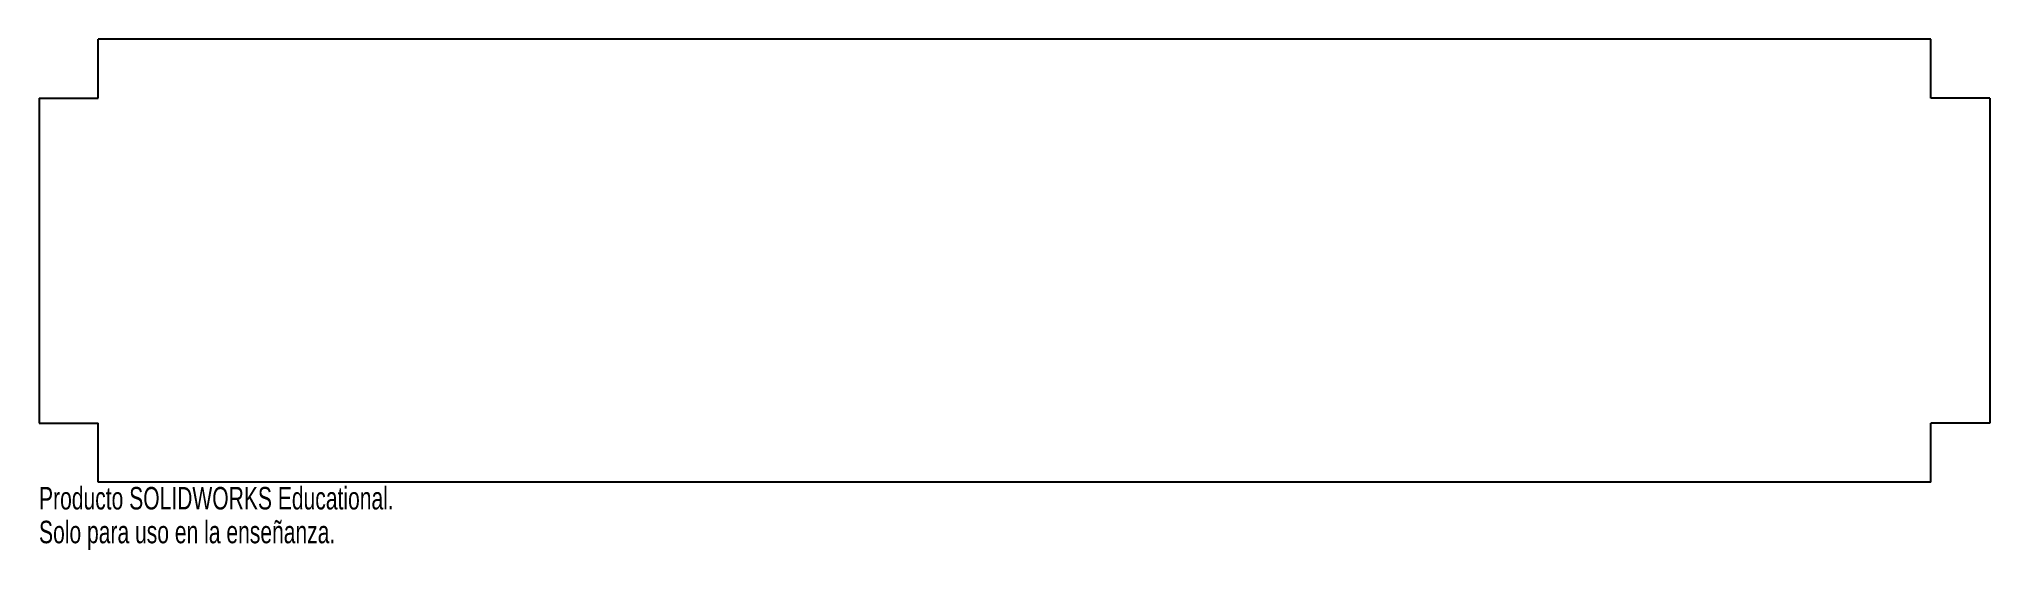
# Model space of a CAD drawing. Header units: inches. Extents: x -16 to 0.5, y 7.5 to 11.8.
import ezdxf

# ---------------------------------------------------------------- set-up
doc = ezdxf.new("R2010")
doc.units = ezdxf.units.IN
doc.header["$MEASUREMENT"] = 0
doc.styles.add('SLDTEXTSTYLE0', font='TXT', dxfattribs={"width": 0.7})

msp = doc.modelspace()

# ---------------------------------------------------------------- linework, layer by layer
at = {"color": 7, "linetype": 'Continuous', "lineweight": 25}
for p, q in [((0, 11.81), (-15.5, 11.81)), ((-15.5, 11.31), (-15.5, 11.81)), ((0, 11.31), (0, 11.81)), ((-16, 11.31), (-15.5, 11.31)), ((-16, 11.31), (-16, 8.56)), ((0.5, 11.31), (0, 11.31)), ((0.5, 11.31), (0.5, 8.56)), ((-16, 8.56), (-15.5, 8.56)), ((-15.5, 8.06), (-15.5, 8.56)), ((0, 8.06), (0, 8.56)), ((0.5, 8.56), (0, 8.56)), ((0, 8.06), (-15.5, 8.06))]:
    msp.add_line(p, q, dxfattribs=at)

# ---------------------------------------------------------------- texts
at = {"color": 7, "linetype": 'Continuous', "char_height": 0.1903, "attachment_point": 1, "style": 'SLDTEXTSTYLE0'}
for s, insert in [('Producto SOLIDWORKS Educational.', (-16, 8.02)), ('Solo para uso en la enseñanza.', (-16, 7.734))]:
    msp.add_mtext(s, dxfattribs=dict(at, insert=insert))

doc.saveas('drawing.dxf')
